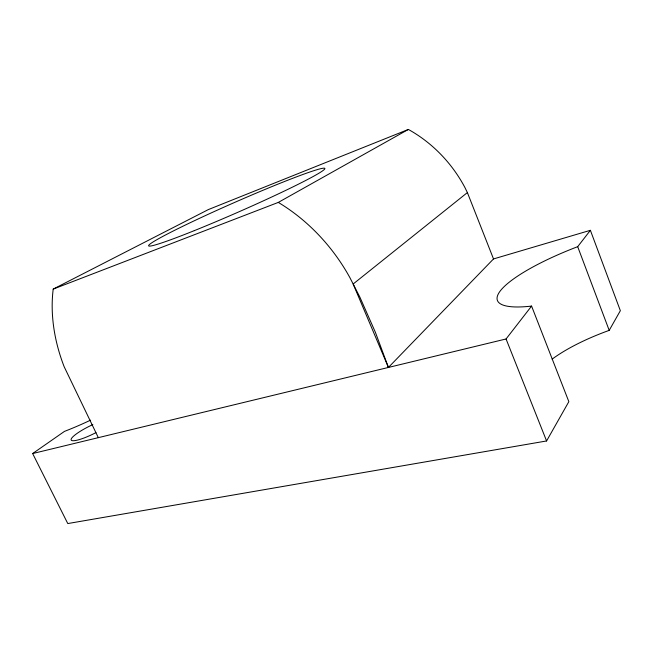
<?xml version="1.0" encoding="UTF-8"?>
<svg xmlns="http://www.w3.org/2000/svg" width="653" height="653" viewBox="0 0 653 653"><rect width="100%" height="100%" fill="white"/><g stroke="black" fill="none" stroke-linecap="round" stroke-linejoin="round"><path stroke-width="0.98" d="M90.514 420.173A72.516 12.276 -25.9 0 1 64.484 431.38L32.65 453.549L67.781 523.559L546.585 440.963L568.845 401.66L531.583 306.086A104.88 23.941 -19.5 0 1 500.41 290.748A104.88 23.941 -19.5 0 1 577.693 246.671L590.385 230.313L620.35 310.689L609.2 330.377A103.109 32.666 -17.6 0 0 552.136 359.126M32.65 453.549L506.059 338.972L531.583 306.086M98.325 437.657L64.174 366.757A152.059 111.687 55 0 1 53.203 289.099L208.348 209.58L408.362 129.441A126.307 109.541 54.6 0 1 464.879 187.46L467.385 192.578L353.151 284.014L388.429 367.443L493.513 258.939L590.385 230.313M53.203 289.099L278.3 202.414L408.362 129.441M506.059 338.972L546.585 440.963M467.385 192.578L493.513 258.939M577.693 246.671L609.2 330.377M388.429 367.443L375.369 332.263L359.876 297.131L349.828 277.533A159.079 122.429 54 0 0 278.3 202.414M95.95 432.621A22.806 4.334 -26.2 0 1 71.144 439.959A22.806 4.334 -26.2 0 1 92.84 424.589M194.3 230.64A96.277 5.159 -23.7 0 0 324.868 168.458A96.277 5.159 -23.7 0 0 190.954 222.355A96.277 5.159 -23.7 0 0 194.3 230.64"/></g></svg>
